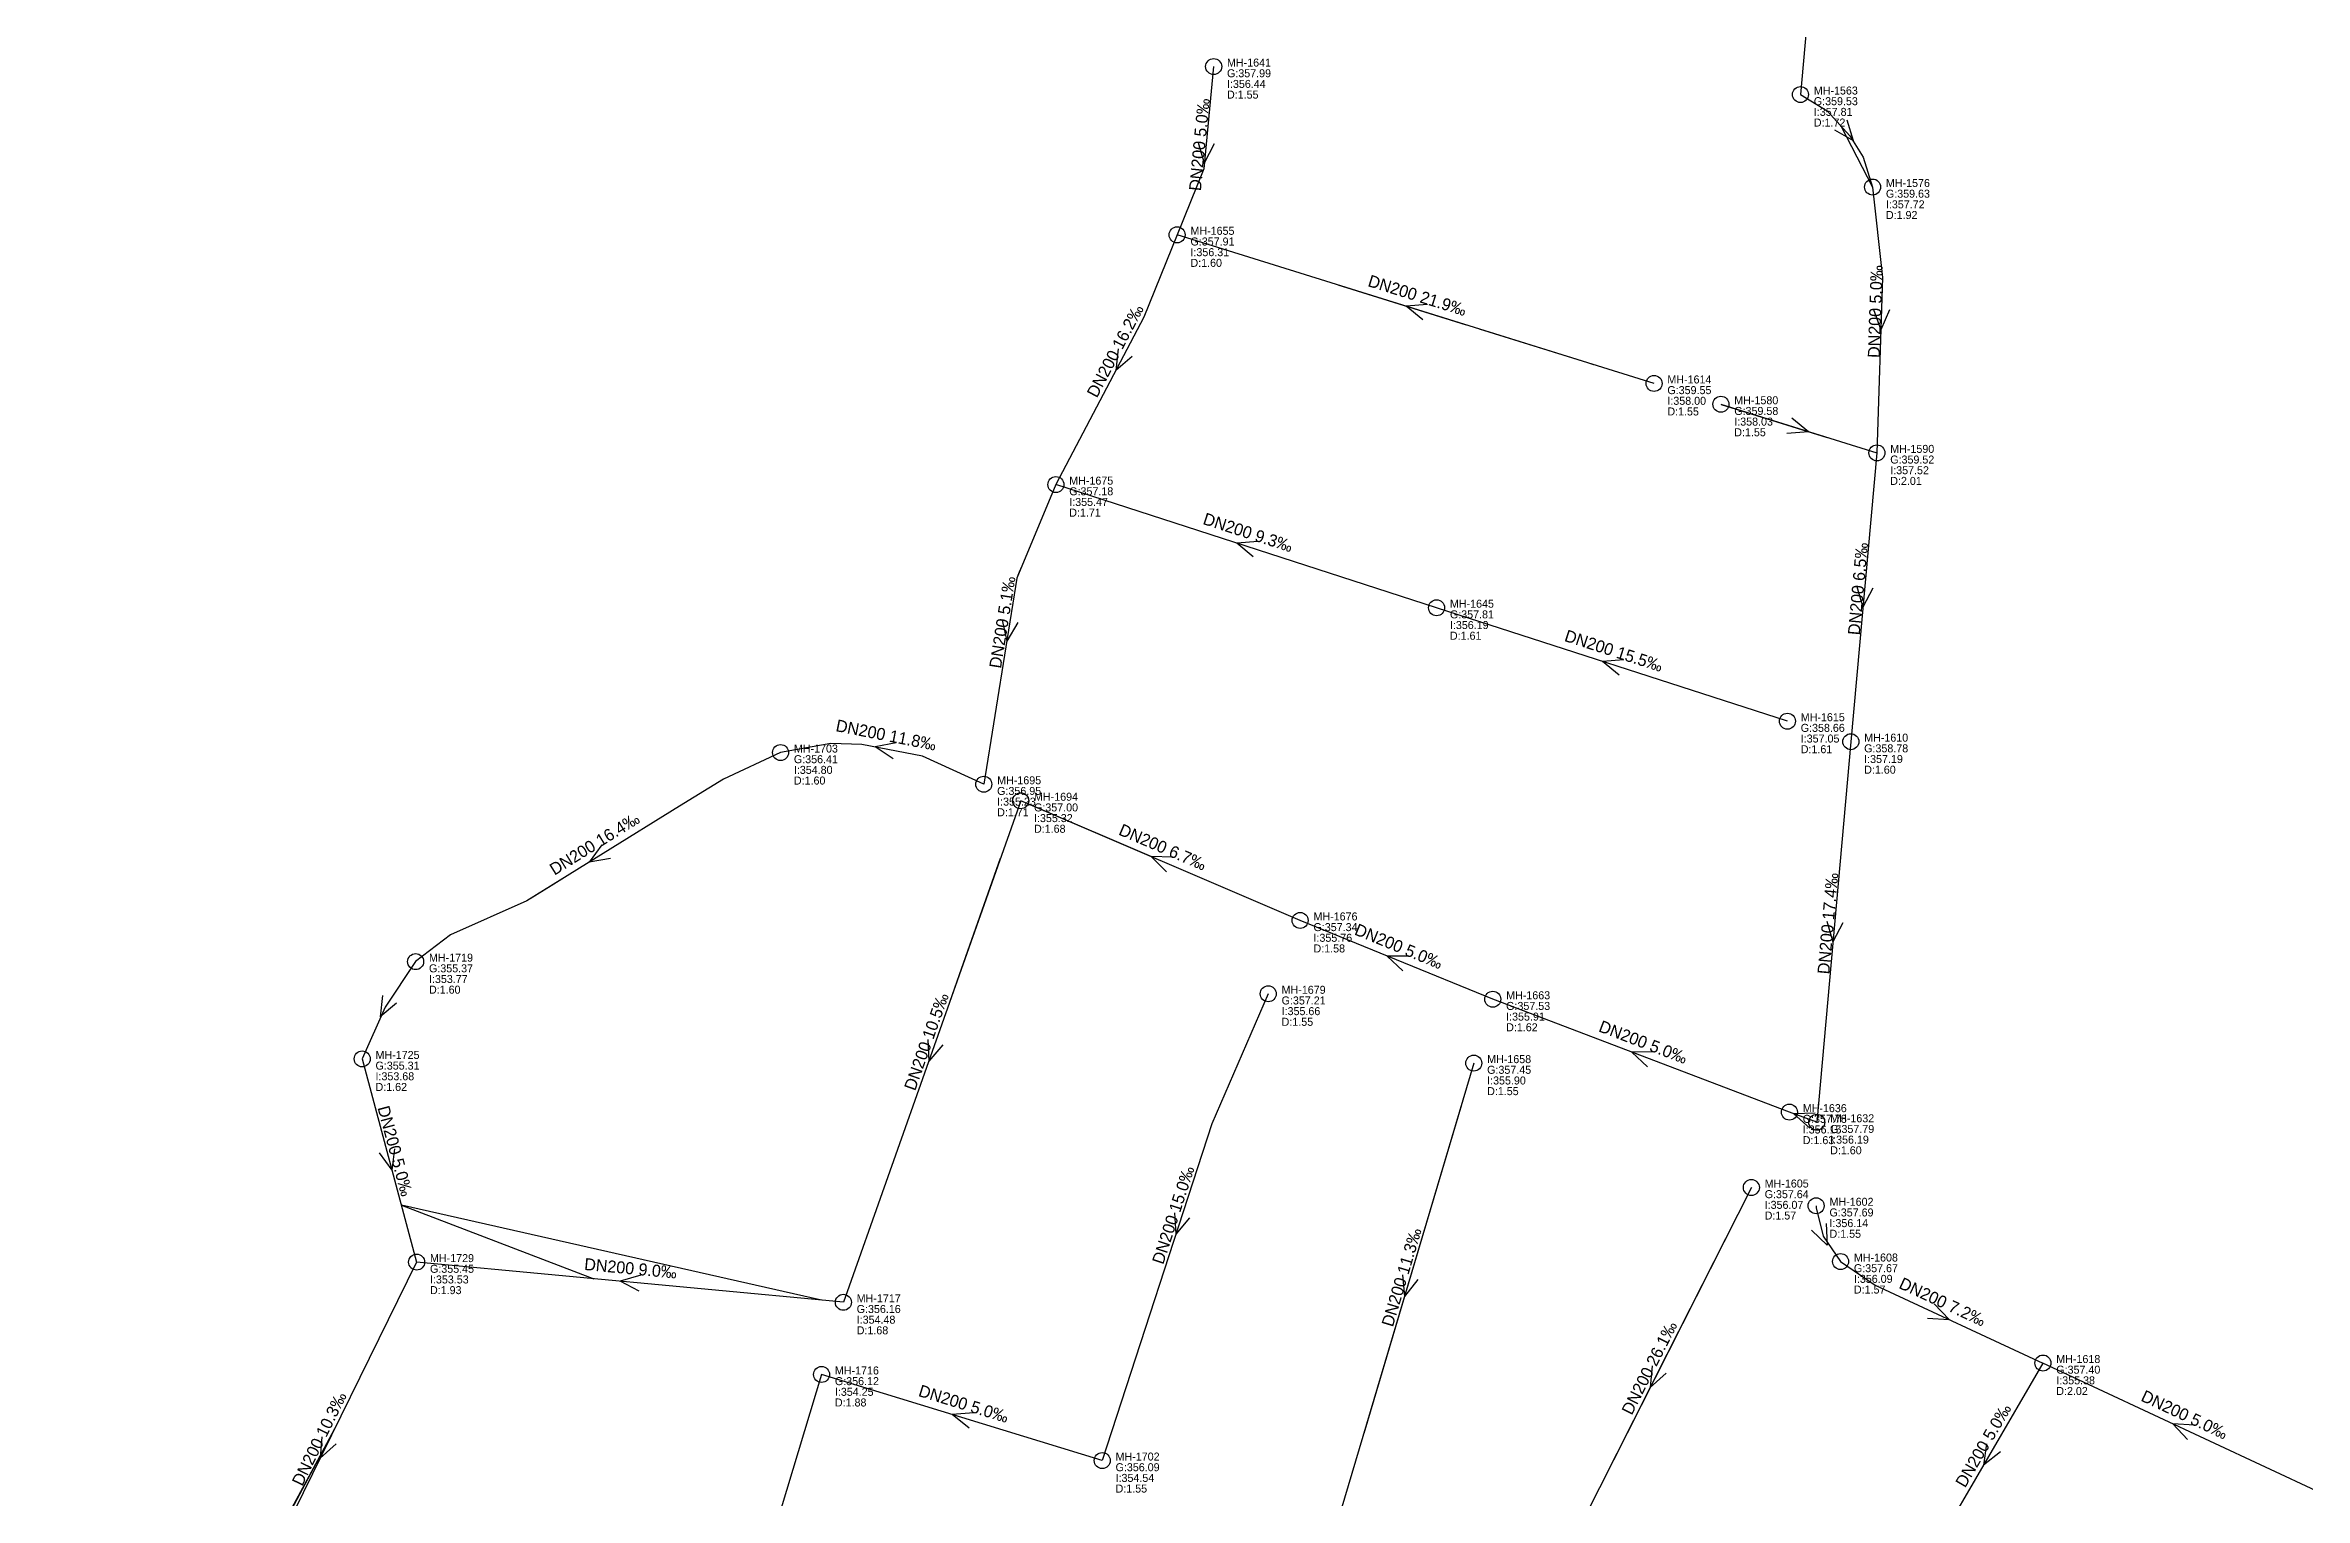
# Model space of a CAD drawing. Header units: metres. Extents: x 449913 to 451990, y 2566939 to 2570822.
# Drawn here: x 450708.9 to 451047.8, y 2567534.3 to 2567752.2 of the extents above; entities that cross this region are included whole.
import ezdxf
from ezdxf.enums import TextEntityAlignment as Align

# ---------------------------------------------------------------- set-up
doc = ezdxf.new("R2010")
doc.units = ezdxf.units.M
for name, color, linetype in [('SEW-LABEL', 2, 'Continuous'), ('SEW-MH', 7, 'Continuous'), ('SEW-MH-LABEL', 8, 'Continuous'), ('SEW-PIPE-DN200', 3, 'Continuous'), ('SEW-RIDER', 8, 'Continuous')]:
    doc.layers.add(name, color=color, linetype=linetype)

msp = doc.modelspace()

# ---------------------------------------------------------------- linework, layer by layer
at = {"layer": 'SEW-LABEL'}
for p, q in [((450977.24, 2567739.48), (450980.05, 2567737.89)), ((450979.11, 2567740.98), (450980.05, 2567737.89)), ((450881.84, 2567737.6), (450882.74, 2567734.49)), ((450884.23, 2567737.37), (450882.74, 2567734.49)), ((450916.21, 2567713.3), (450912.99, 2567713.04)), ((450915.5, 2567711), (450912.99, 2567713.04)), ((450983.1, 2567712.55), (450984.2, 2567709.51)), ((450985.5, 2567712.47), (450984.2, 2567709.51)), ((450869.8, 2567706.62), (450869.47, 2567703.4)), ((450871.92, 2567705.5), (450869.47, 2567703.4)), ((450970.83, 2567696.28), (450973.33, 2567694.24)), ((450970.11, 2567693.99), (450973.33, 2567694.24)), ((450890.82, 2567677.73), (450887.6, 2567677.51)), ((450890.08, 2567675.44), (450887.6, 2567677.51)), ((450980.58, 2567670.99), (450981.51, 2567667.89)), ((450982.98, 2567670.77), (450981.51, 2567667.89)), ((450852.4, 2567665.97), (450853.11, 2567662.82)), ((450854.77, 2567665.59), (450853.11, 2567662.82)), ((450945.67, 2567659.99), (450942.45, 2567659.77)), ((450944.93, 2567657.71), (450942.45, 2567659.77)), ((450836.55, 2567647.54), (450833.38, 2567646.94)), ((450836.09, 2567645.18), (450833.38, 2567646.94)), ((450792.41, 2567632.26), (450790.49, 2567629.66)), ((450877.06, 2567628.2), (450874.78, 2567630.49)), ((450878.01, 2567630.41), (450874.78, 2567630.49)), ((450793.67, 2567630.22), (450790.49, 2567629.66)), ((450976.08, 2567620.79), (450977.01, 2567617.7)), ((450978.47, 2567620.58), (450977.01, 2567617.7)), ((450912.49, 2567613.34), (450910.17, 2567615.58)), ((450913.4, 2567615.56), (450910.17, 2567615.58)), ((450759.51, 2567609.67), (450759.13, 2567606.46)), ((450761.62, 2567608.53), (450759.13, 2567606.46)), ((450841.28, 2567603.07), (450841.41, 2567599.84)), ((450843.54, 2567602.27), (450841.41, 2567599.84)), ((450950.07, 2567601.23), (450946.84, 2567601.17)), ((450949.22, 2567598.98), (450946.84, 2567601.17)), ((450974.36, 2567592.02), (450971.13, 2567591.93)), ((450973.53, 2567589.77), (450971.13, 2567591.93)), ((450761.31, 2567586.68), (450760.92, 2567583.47)), ((450758.99, 2567586.05), (450760.92, 2567583.47)), ((450878.26, 2567577.08), (450878.47, 2567573.85)), ((450880.54, 2567576.33), (450878.47, 2567573.85)), ((450973.8, 2567574.48), (450976.12, 2567572.23)), ((450976, 2567575.45), (450976.12, 2567572.23)), ((450798.22, 2567567.72), (450795.12, 2567566.81)), ((450798, 2567565.33), (450795.12, 2567566.81)), ((450912.46, 2567567.75), (450912.76, 2567564.53)), ((450914.76, 2567567.07), (450912.76, 2567564.53)), ((450992.21, 2567563.43), (450994.43, 2567561.08)), ((450991.2, 2567561.25), (450994.43, 2567561.08)), ((450949.88, 2567554.11), (450949.6, 2567550.89)), ((450952.02, 2567553.03), (450949.6, 2567550.89)), ((450848.17, 2567547.09), (450844.95, 2567546.82)), ((450847.47, 2567544.79), (450844.95, 2567546.82)), ((450750.41, 2567543.48), (450750.16, 2567540.26)), ((450752.56, 2567542.42), (450750.16, 2567540.26)), ((451000.05, 2567542.44), (450999.58, 2567539.25)), ((451030.2, 2567543.06), (451027.99, 2567545.42)), ((451031.22, 2567545.24), (451027.99, 2567545.42)), ((451002.12, 2567541.23), (450999.58, 2567539.25))]:
    msp.add_line(p, q, dxfattribs=at)
at = {"layer": 'SEW-MH'}
for centre in [(450884.14, 2567748.97), (450972.14, 2567744.78), (450982.95, 2567730.91), (450878.66, 2567723.74), (450950.18, 2567701.45), (450960.21, 2567698.33), (450983.6, 2567691.04), (450860.48, 2567686.28), (450917.57, 2567667.82), (450970.18, 2567650.8), (450979.69, 2567647.73), (450819.19, 2567646.1), (450849.67, 2567641.34), (450855.2, 2567638.87), (450897.11, 2567620.92), (450764.47, 2567614.74), (450892.33, 2567609.92), (450926, 2567609.1), (450756.45, 2567600.15), (450923.15, 2567599.52), (450970.48, 2567592.17), (450974.59, 2567590.65), (450964.77, 2567580.87), (450974.49, 2567578.13), (450764.62, 2567569.68), (450978.15, 2567569.77), (450828.61, 2567563.65), (450825.34, 2567552.83), (451008.5, 2567554.55), (450867.43, 2567539.92)]:
    msp.add_circle(centre, 1.2, dxfattribs=at)
at = {"layer": 'SEW-PIPE-DN200'}
for points in [[(450969.95, 2567798.92), (450970, 2567798.02), (450973.74, 2567773.11), (450974.02, 2567766.16), (450972.14, 2567744.78)], [(450884.14, 2567748.97), (450882.66, 2567733.62), (450878.66, 2567723.74)], [(450972.14, 2567744.78), (450976.13, 2567742.34), (450979.52, 2567738.61), (450981.53, 2567735.4), (450982.95, 2567730.91), (450982.95, 2567730.91)], [(450982.95, 2567730.91), (450984.45, 2567717.34), (450983.6, 2567691.04)], [(450878.66, 2567723.74), (450873.66, 2567711.4), (450860.48, 2567686.28)], [(450950.18, 2567701.45), (450878.66, 2567723.74)], [(450960.21, 2567698.33), (450983.6, 2567691.04)], [(450983.6, 2567691.04), (450979.69, 2567647.73)], [(450860.48, 2567686.28), (450854.61, 2567672.24), (450849.67, 2567641.34)], [(450917.57, 2567667.82), (450860.48, 2567686.28), (450860.48, 2567686.28)], [(450970.18, 2567650.8), (450917.57, 2567667.82)], [(450849.67, 2567641.34), (450840.46, 2567645.54), (450831.38, 2567647.33), (450826.75, 2567647.44), (450819.19, 2567646.1), (450819.19, 2567646.1)], [(450979.69, 2567647.73), (450974.59, 2567590.65)], [(450819.19, 2567646.1), (450810.62, 2567642.13), (450804.06, 2567638.08), (450781.16, 2567623.86), (450769.69, 2567618.76), (450764.47, 2567614.74)], [(450855.2, 2567638.87), (450828.61, 2567563.65)], [(450897.11, 2567620.92), (450855.2, 2567638.87)], [(450926, 2567609.1), (450897.11, 2567620.92)], [(450764.47, 2567614.74), (450759.9, 2567607.89), (450756.45, 2567600.15)], [(450892.33, 2567609.92), (450883.87, 2567590.44), (450867.43, 2567539.92)], [(450970.48, 2567592.17), (450926, 2567609.1)], [(450756.45, 2567600.15), (450756.45, 2567600.15), (450764.62, 2567569.68), (450764.62, 2567569.68)], [(450923.15, 2567599.52), (450903.21, 2567532.42)], [(450974.59, 2567590.65), (450970.48, 2567592.17)], [(450964.77, 2567580.87), (450935.79, 2567523.59), (450935.79, 2567523.59)], [(450974.49, 2567578.13), (450974.48, 2567577.82), (450975.52, 2567573.55), (450978.15, 2567569.77), (450978.15, 2567569.77)], [(450764.62, 2567569.68), (450744.77, 2567529.3), (450741.75, 2567521.58), (450737.33, 2567513.42)], [(450828.61, 2567563.65), (450764.62, 2567569.68)], [(450978.15, 2567569.77), (450983.35, 2567566.22), (451008.5, 2567554.55)], [(450825.34, 2567552.83), (450808.91, 2567498.48)], [(450867.43, 2567539.92), (450825.34, 2567552.83)], [(451008.5, 2567554.55), (450992.17, 2567526.53)], [(451050.21, 2567535.02), (451008.5, 2567554.55)]]:
    msp.add_lwpolyline(points, dxfattribs=at)
at = {"layer": 'SEW-RIDER'}
for points in [[(450978.25, 2567740.01), (450982.95, 2567730.91)], [(450922.07, 2567710.21), (450904.9, 2567715.56), (450902.98, 2567716.16)], [(450941.16, 2567704.26), (450940.23, 2567704.55), (450924, 2567709.61)], [(450960.25, 2567698.32), (450976.13, 2567693.37)], [(450855.37, 2567674.05), (450854.98, 2567673.13), (450854.78, 2567672.63)], [(450875.21, 2567630.3), (450856.75, 2567638.2)], [(450787.57, 2567627.84), (450784.79, 2567626.12), (450781.63, 2567624.15)], [(450852.13, 2567630.19), (450845.97, 2567612.77), (450843.86, 2567606.79)], [(450921.3, 2567593.29), (450914.81, 2567571.43), (450906.64, 2567543.96)], [(450825.35, 2567563.96), (450762.33, 2567578.21), (450791.2, 2567567.17)], [(450960.87, 2567573.18), (450952.08, 2567555.81), (450942.09, 2567536.05)], [(450708.91, 2567463.24), (450752.36, 2567544.74), (450720.36, 2567485.7)]]:
    msp.add_lwpolyline(points, dxfattribs=at)

# ---------------------------------------------------------------- texts
at = {"layer": 'SEW-LABEL'}
for s, rotation, p in [('DN200 5.0‰', 84.48, (450882.89, 2567737.19)), ('DN200 5.0‰', 88.1341, (450984.25, 2567712.21)), ('DN200 21.9‰', 342.6928, (450914.42, 2567713.8)), ('DN200 16.2‰', 62.3116, (450870.17, 2567705.93)), ('DN200 9.3‰', 342.0811, (450889.02, 2567678.25)), ('DN200 6.5‰', 84.8476, (450981.65, 2567670.58)), ('DN200 5.1‰', 80.9056, (450853.34, 2567665.5)), ('DN200 15.5‰', 342.0811, (450943.87, 2567660.51)), ('DN200 11.8‰', 348.8429, (450834.85, 2567647.85)), ('DN200 16.4‰', 31.827, (450791.77, 2567631.65)), ('DN200 6.7‰', 336.8245, (450876.15, 2567631.09)), ('DN200 17.4‰', 84.8931, (450977.14, 2567620.39)), ('DN200 5.0‰', 337.7527, (450911.56, 2567616.21)), ('DN200 10.5‰', 70.5343, (450841.91, 2567602.46)), ('DN200 5.0‰', 339.1575, (450948.24, 2567601.84)), ('DN200 5.0‰', -74.9919, (450760.54, 2567586.12)), ('DN200 15.0‰', 71.9712, (450878.93, 2567576.48)), ('DN200 11.3‰', 73.4473, (450913.18, 2567567.17)), ('DN200 9.0‰', 354.6164, (450796.62, 2567567.86)), ('DN200 7.2‰', -24.8941, (450993.07, 2567562.91)), ('DN200 26.1‰', 63.1657, (450950.28, 2567553.43)), ('DN200 10.3‰', 63.8229, (450750.82, 2567542.81)), ('DN200 5.0‰', 342.9441, (450846.39, 2567547.58)), ('DN200 5.0‰', 334.9115, (451029.35, 2567545.99)), ('DN200 5.0‰', 59.7701, (451000.33, 2567541.74))]:
    msp.add_text(s, height=1.8, rotation=rotation, dxfattribs=at).set_placement(p, align=Align.CENTER)
at = {"layer": 'SEW-MH-LABEL'}
for s, p in [('MH-1641', (450886.14, 2567748.97)), ('G:357.99', (450886.14, 2567747.37)), ('I:356.44', (450886.14, 2567745.77)), ('MH-1563', (450974.14, 2567744.78)), ('D:1.55', (450886.14, 2567744.17)), ('G:359.53', (450974.14, 2567743.18)), ('I:357.81', (450974.14, 2567741.58)), ('D:1.72', (450974.14, 2567739.98)), ('MH-1576', (450984.95, 2567730.91)), ('G:359.63', (450984.95, 2567729.31)), ('I:357.72', (450984.95, 2567727.71)), ('D:1.92', (450984.95, 2567726.11)), ('G:357.91', (450880.66, 2567722.14)), ('MH-1655', (450880.66, 2567723.74)), ('D:1.60', (450880.66, 2567718.94)), ('I:356.31', (450880.66, 2567720.54)), ('MH-1614', (450952.18, 2567701.45)), ('G:359.55', (450952.18, 2567699.85)), ('I:358.00', (450952.18, 2567698.25)), ('MH-1580', (450962.21, 2567698.33)), ('D:1.55', (450952.18, 2567696.65)), ('G:359.58', (450962.21, 2567696.73)), ('I:358.03', (450962.21, 2567695.13)), ('D:1.55', (450962.21, 2567693.53)), ('MH-1590', (450985.6, 2567691.04)), ('G:359.52', (450985.6, 2567689.44)), ('I:357.52', (450985.6, 2567687.84)), ('G:357.18', (450862.48, 2567684.68)), ('MH-1675', (450862.48, 2567686.28)), ('D:2.01', (450985.6, 2567686.24)), ('D:1.71', (450862.48, 2567681.48)), ('I:355.47', (450862.48, 2567683.08)), ('MH-1645', (450919.57, 2567667.82)), ('G:357.81', (450919.57, 2567666.22)), ('I:356.19', (450919.57, 2567664.62)), ('D:1.61', (450919.57, 2567663.02)), ('MH-1615', (450972.18, 2567650.8)), ('G:358.66', (450972.18, 2567649.2)), ('I:357.05', (450972.18, 2567647.6)), ('G:358.78', (450981.69, 2567646.13)), ('MH-1610', (450981.69, 2567647.73)), ('G:356.41', (450821.19, 2567644.5)), ('MH-1703', (450821.19, 2567646.1)), ('I:354.80', (450821.19, 2567642.9)), ('D:1.61', (450972.18, 2567646)), ('D:1.60', (450981.69, 2567642.93)), ('I:357.19', (450981.69, 2567644.53)), ('D:1.60', (450821.19, 2567641.3)), ('G:356.95', (450851.67, 2567639.74)), ('MH-1695', (450851.67, 2567641.34)), ('D:1.71', (450851.67, 2567636.54)), ('I:355.23', (450851.67, 2567638.14)), ('G:357.00', (450857.2, 2567637.27)), ('MH-1694', (450857.2, 2567638.87)), ('D:1.68', (450857.2, 2567634.07)), ('I:355.32', (450857.2, 2567635.67)), ('G:357.34', (450899.11, 2567619.32)), ('MH-1676', (450899.11, 2567620.92)), ('D:1.58', (450899.11, 2567616.12)), ('I:355.76', (450899.11, 2567617.72)), ('G:355.37', (450766.47, 2567613.14)), ('MH-1719', (450766.47, 2567614.74)), ('D:1.60', (450766.47, 2567609.94)), ('I:353.77', (450766.47, 2567611.54)), ('MH-1679', (450894.33, 2567609.92)), ('MH-1663', (450928, 2567609.1)), ('G:357.21', (450894.33, 2567608.32)), ('I:355.66', (450894.33, 2567606.72)), ('G:357.53', (450928, 2567607.5)), ('I:355.91', (450928, 2567605.9)), ('D:1.55', (450894.33, 2567605.12)), ('D:1.62', (450928, 2567604.3)), ('MH-1725', (450758.45, 2567600.15)), ('MH-1658', (450925.15, 2567599.52)), ('G:355.31', (450758.45, 2567598.55)), ('D:1.62', (450758.45, 2567595.35)), ('I:353.68', (450758.45, 2567596.95)), ('G:357.45', (450925.15, 2567597.92)), ('I:355.90', (450925.15, 2567596.32)), ('D:1.55', (450925.15, 2567594.72)), ('MH-1636', (450972.48, 2567592.17)), ('G:357.78', (450972.48, 2567590.57)), ('I:356.15', (450972.48, 2567588.97)), ('G:357.79', (450976.59, 2567589.05)), ('MH-1632', (450976.59, 2567590.65)), ('D:1.63', (450972.48, 2567587.37)), ('D:1.60', (450976.59, 2567585.85)), ('I:356.19', (450976.59, 2567587.45)), ('G:357.64', (450966.77, 2567579.27)), ('MH-1605', (450966.77, 2567580.87)), ('D:1.57', (450966.77, 2567576.07)), ('I:356.07', (450966.77, 2567577.67)), ('G:357.69', (450976.49, 2567576.53)), ('MH-1602', (450976.49, 2567578.13)), ('D:1.55', (450976.49, 2567573.33)), ('I:356.14', (450976.49, 2567574.93)), ('MH-1729', (450766.62, 2567569.68)), ('MH-1608', (450980.15, 2567569.77)), ('G:355.45', (450766.62, 2567568.08)), ('D:1.93', (450766.62, 2567564.88)), ('I:353.53', (450766.62, 2567566.48)), ('G:357.67', (450980.15, 2567568.17)), ('D:1.57', (450980.15, 2567564.97)), ('I:356.09', (450980.15, 2567566.57)), ('G:356.16', (450830.61, 2567562.05)), ('MH-1717', (450830.61, 2567563.65)), ('D:1.68', (450830.61, 2567558.85)), ('I:354.48', (450830.61, 2567560.45)), ('G:356.12', (450827.34, 2567551.23)), ('MH-1716', (450827.34, 2567552.83)), ('G:357.40', (451010.5, 2567552.95)), ('MH-1618', (451010.5, 2567554.55)), ('I:355.38', (451010.5, 2567551.35)), ('D:1.88', (450827.34, 2567548.03)), ('I:354.25', (450827.34, 2567549.63)), ('D:2.02', (451010.5, 2567549.75)), ('G:356.09', (450869.43, 2567538.32)), ('MH-1702', (450869.43, 2567539.92)), ('D:1.55', (450869.43, 2567535.12)), ('I:354.54', (450869.43, 2567536.72))]:
    msp.add_text(s, height=1.2, dxfattribs=at).set_placement(p)

doc.saveas('drawing.dxf')
